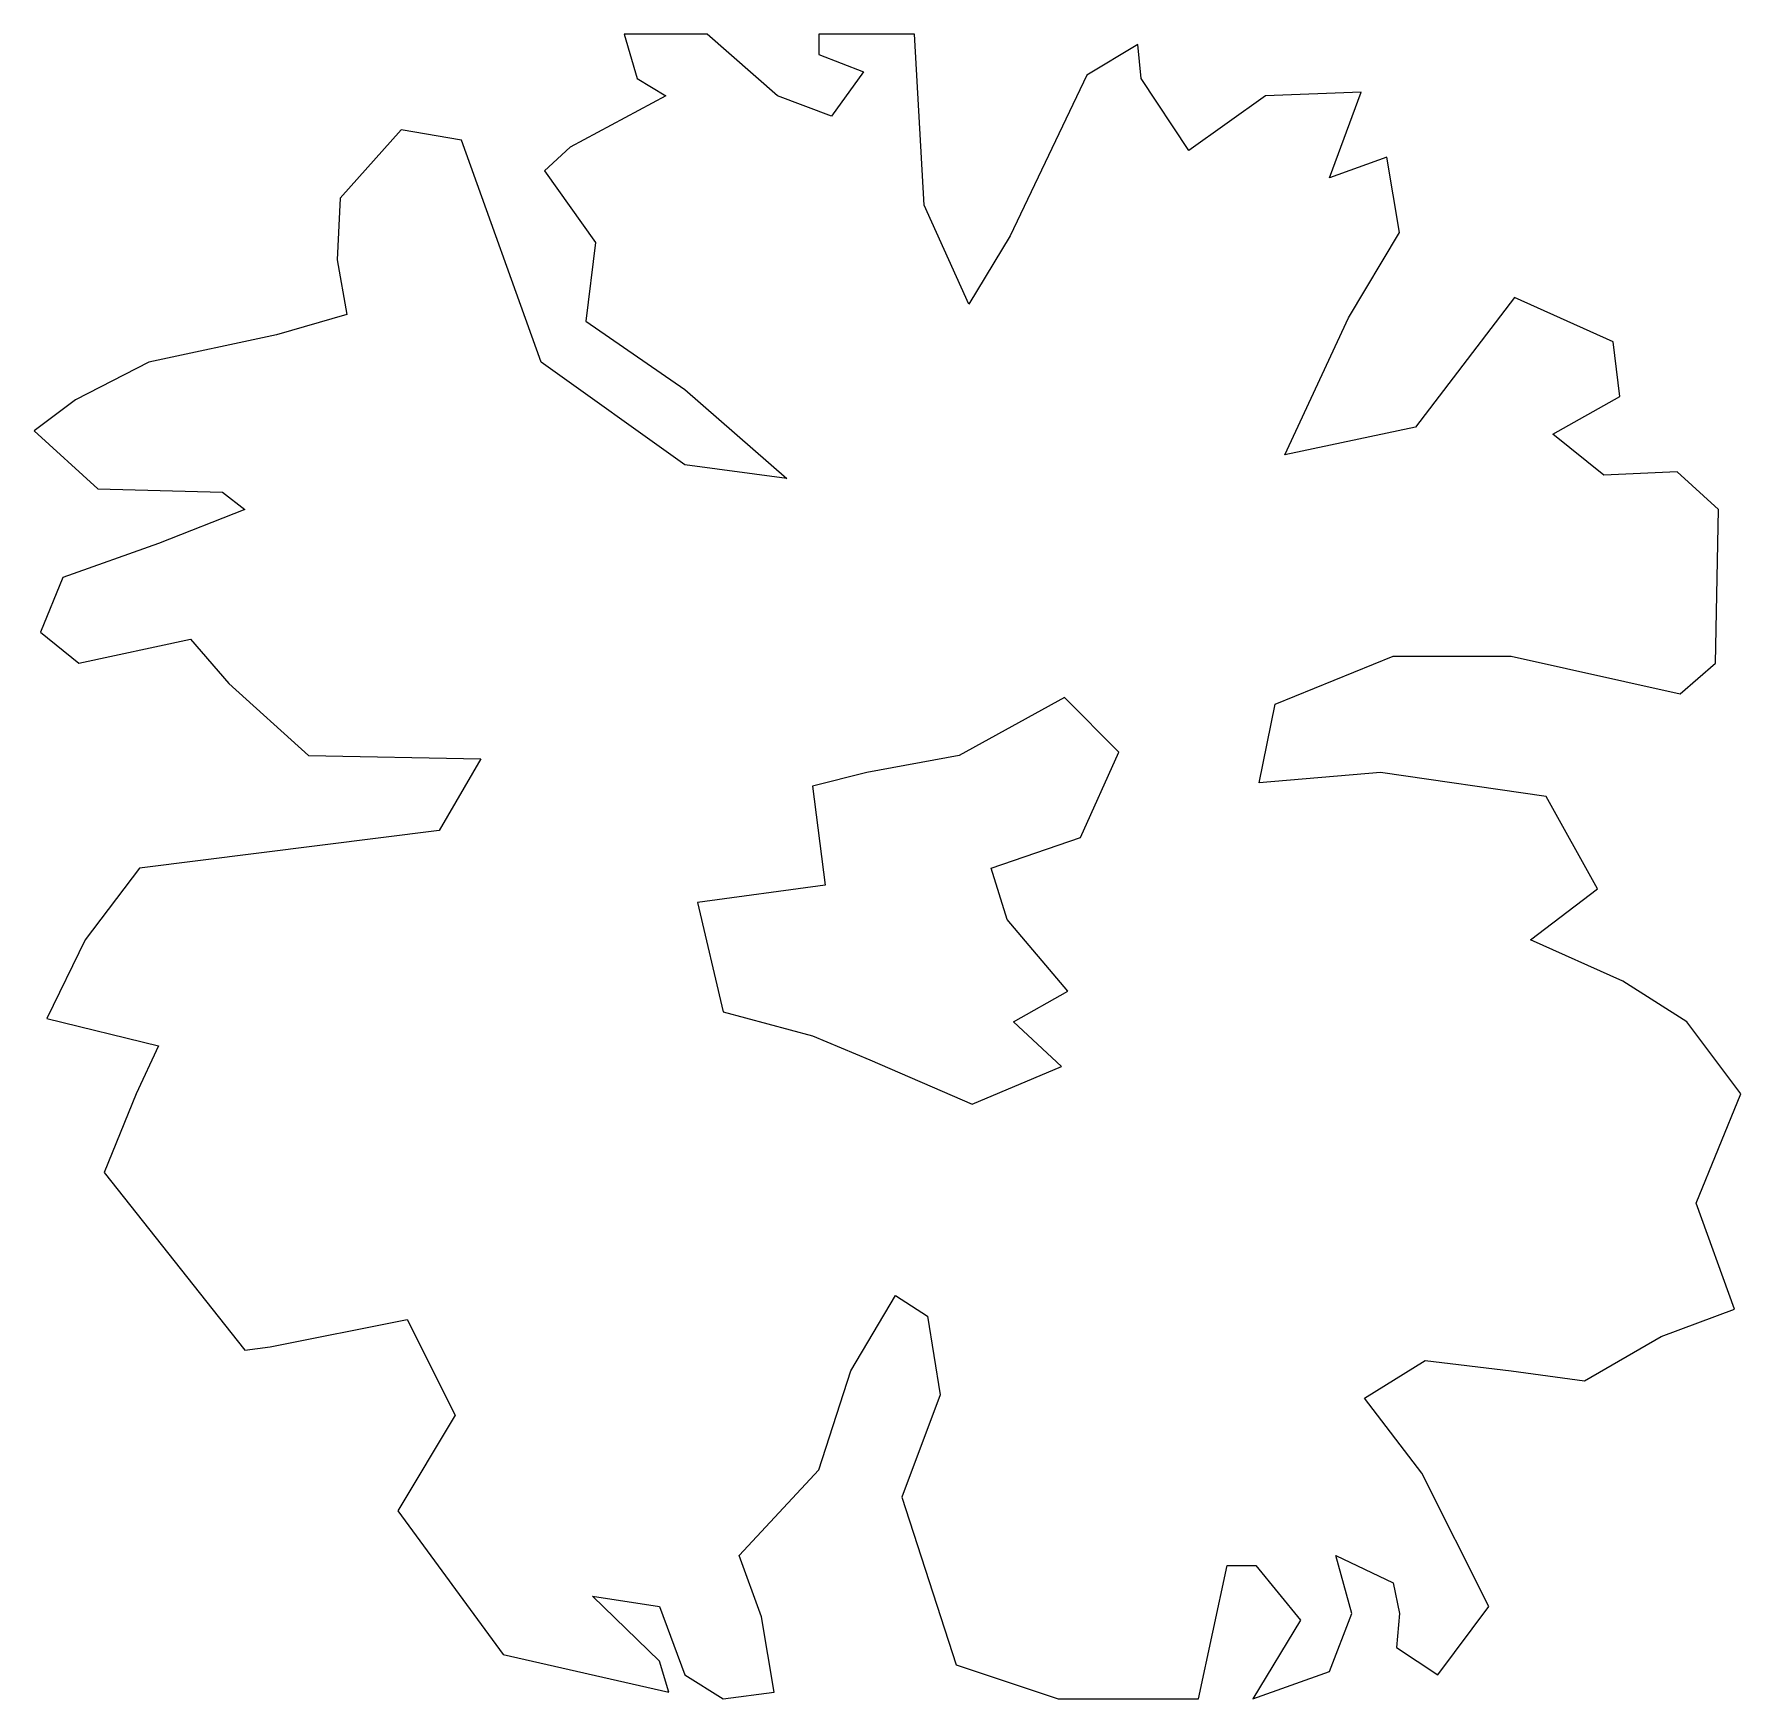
# Model space of a CAD drawing. Extents: x 373.39 to 374.62, y 85.35 to 86.55.
import ezdxf

# ---------------------------------------------------------------- set-up
doc = ezdxf.new("R2010")
doc.units = 0
doc.header["$LTSCALE"] = 0.5
doc.layers.get('0').update_dxf_attribs({"linetype": 'CONTINUOUS'})

msp = doc.modelspace()

# ---------------------------------------------------------------- linework, layer by layer
for p, q in [((373.8796, 86.5464), (373.8198, 86.5464)), ((373.8198, 86.5464), (373.8291, 86.5143)), ((373.9303, 86.502), (373.8796, 86.5464)), ((373.9601, 86.5464), (373.9601, 86.5316)), ((374.0291, 86.5464), (373.9601, 86.5464)), ((374.036, 86.4231), (374.0291, 86.5464)), ((373.9601, 86.5316), (373.9923, 86.5192)), ((374.1901, 86.539), (374.1533, 86.5168)), ((374.1924, 86.5143), (374.1901, 86.539)), ((373.9923, 86.5192), (373.9693, 86.4872)), ((373.8291, 86.5143), (373.8498, 86.502)), ((374.1533, 86.5168), (374.0981, 86.401)), ((374.2269, 86.4626), (374.1924, 86.5143)), ((373.8498, 86.502), (373.7808, 86.465)), ((373.9693, 86.4872), (373.9303, 86.502)), ((374.2821, 86.502), (374.2269, 86.4626)), ((374.3511, 86.5045), (374.2821, 86.502)), ((374.3281, 86.4429), (374.3511, 86.5045)), ((373.6589, 86.4774), (373.6151, 86.4281)), ((373.7026, 86.47), (373.6589, 86.4774)), ((373.76, 86.3098), (373.7026, 86.47)), ((373.7808, 86.465), (373.7624, 86.4478)), ((374.3695, 86.4576), (374.3281, 86.4429)), ((374.3787, 86.4034), (374.3695, 86.4576)), ((373.7624, 86.4478), (373.7991, 86.3961)), ((373.6151, 86.4281), (373.6129, 86.3837)), ((374.0682, 86.3517), (374.036, 86.4231)), ((373.7991, 86.3961), (373.7922, 86.3394)), ((374.0981, 86.401), (374.0682, 86.3517)), ((374.3419, 86.3418), (374.3787, 86.4034)), ((373.6129, 86.3837), (373.6198, 86.3443)), ((374.4615, 86.3566), (374.3902, 86.263)), ((374.5328, 86.3246), (374.4615, 86.3566)), ((373.6198, 86.3443), (373.5692, 86.3295)), ((373.7922, 86.3394), (373.8635, 86.2901)), ((374.2959, 86.2432), (374.3419, 86.3418)), ((373.5692, 86.3295), (373.4772, 86.3098)), ((374.5374, 86.2852), (374.5328, 86.3246)), ((373.4772, 86.3098), (373.4243, 86.2827)), ((373.8635, 86.2359), (373.76, 86.3098)), ((373.8635, 86.2901), (373.9371, 86.226)), ((374.4891, 86.2581), (374.5374, 86.2852)), ((373.4243, 86.2827), (373.3944, 86.2605)), ((373.3944, 86.2605), (373.4404, 86.2186)), ((374.3902, 86.263), (374.2959, 86.2432)), ((374.5259, 86.2285), (374.4891, 86.2581)), ((373.9371, 86.226), (373.8635, 86.2359)), ((374.5788, 86.2309), (374.5259, 86.2285)), ((374.6087, 86.2038), (374.5788, 86.2309)), ((373.4404, 86.2186), (373.5301, 86.2162)), ((373.5301, 86.2162), (373.5462, 86.2038)), ((373.5462, 86.2038), (373.4841, 86.1792)), ((374.6064, 86.0929), (374.6087, 86.2038)), ((373.4841, 86.1792), (373.4151, 86.1546)), ((373.4151, 86.1546), (373.399, 86.1152)), ((373.399, 86.1152), (373.4266, 86.0929)), ((373.4266, 86.0929), (373.5071, 86.1102)), ((373.5071, 86.1102), (373.5347, 86.0782)), ((374.289, 86.0634), (374.3741, 86.0979)), ((374.3741, 86.0979), (374.4592, 86.0979)), ((374.4592, 86.0979), (374.5811, 86.0708)), ((374.5811, 86.0708), (374.6064, 86.0929)), ((373.5347, 86.0782), (373.5922, 86.0264)), ((374.1372, 86.0683), (374.0613, 86.0264)), ((374.1763, 86.0289), (374.1372, 86.0683)), ((374.2775, 86.0067), (374.289, 86.0634)), ((373.5922, 86.0264), (373.7164, 86.0239)), ((374.0613, 86.0264), (373.9946, 86.0141)), ((374.1487, 85.9673), (374.1763, 86.0289)), ((373.7164, 86.0239), (373.6865, 85.9722)), ((373.9946, 86.0141), (373.9555, 86.0043)), ((374.3649, 86.0141), (374.2775, 86.0067)), ((374.4845, 85.9968), (374.3649, 86.0141)), ((373.9555, 86.0043), (373.9647, 85.9328)), ((374.5213, 85.9303), (374.4845, 85.9968)), ((373.6865, 85.9722), (373.4703, 85.9451)), ((374.0843, 85.9451), (374.1487, 85.9673)), ((373.4703, 85.9451), (373.4312, 85.8934)), ((374.0958, 85.9082), (374.0843, 85.9451)), ((373.9647, 85.9328), (373.8727, 85.9205)), ((374.473, 85.8934), (374.5213, 85.9303)), ((373.8727, 85.9205), (373.8911, 85.8416)), ((374.1395, 85.8564), (374.0958, 85.9082)), ((373.4312, 85.8934), (373.4036, 85.8367)), ((374.5397, 85.8638), (374.473, 85.8934)), ((374.1004, 85.8343), (374.1395, 85.8564)), ((374.5857, 85.8343), (374.5397, 85.8638)), ((373.8911, 85.8416), (373.9555, 85.8244)), ((373.4036, 85.8367), (373.4841, 85.817)), ((374.1349, 85.8022), (374.1004, 85.8343)), ((374.6248, 85.7825), (374.5857, 85.8343)), ((373.4841, 85.817), (373.468, 85.7825)), ((373.9555, 85.8244), (373.9969, 85.8071)), ((373.9969, 85.8071), (374.0705, 85.7751)), ((374.0705, 85.7751), (374.1349, 85.8022)), ((373.468, 85.7825), (373.445, 85.7258)), ((374.5926, 85.7036), (374.6248, 85.7825)), ((373.445, 85.7258), (373.5462, 85.5977)), ((374.6202, 85.6273), (374.5926, 85.7036)), ((373.9831, 85.5829), (374.0153, 85.6371)), ((374.0153, 85.6371), (374.0384, 85.6223)), ((374.0384, 85.6223), (374.0475, 85.5656)), ((374.5673, 85.6075), (374.6202, 85.6273)), ((373.5646, 85.6001), (373.6634, 85.6199)), ((373.6634, 85.6199), (373.698, 85.5509)), ((373.5462, 85.5977), (373.5646, 85.6001)), ((374.5121, 85.5755), (374.5673, 85.6075)), ((374.3534, 85.5632), (374.3971, 85.5903)), ((374.3971, 85.5903), (374.4592, 85.5829)), ((373.9601, 85.5114), (373.9831, 85.5829)), ((374.4592, 85.5829), (374.5121, 85.5755)), ((374.0475, 85.5656), (374.0199, 85.4917)), ((374.3948, 85.509), (374.3534, 85.5632)), ((373.698, 85.5509), (373.6566, 85.4819)), ((373.9026, 85.4498), (373.9601, 85.5114)), ((374.4431, 85.4129), (374.3948, 85.509)), ((374.0199, 85.4917), (374.059, 85.371)), ((373.6566, 85.4819), (373.7325, 85.3784)), ((373.9187, 85.4055), (373.9026, 85.4498)), ((374.3327, 85.4498), (374.3741, 85.4301)), ((374.3442, 85.408), (374.3327, 85.4498)), ((374.2338, 85.3464), (374.2545, 85.4425)), ((374.2545, 85.4425), (374.2752, 85.4425)), ((374.2752, 85.4425), (374.3074, 85.403)), ((374.3741, 85.4301), (374.3787, 85.408)), ((373.7969, 85.4203), (373.8452, 85.4129)), ((373.8452, 85.3735), (373.7969, 85.4203)), ((373.8452, 85.4129), (373.8635, 85.3636)), ((374.4063, 85.3636), (374.4431, 85.4129)), ((373.9279, 85.3513), (373.9187, 85.4055)), ((374.3074, 85.403), (374.2729, 85.3464)), ((374.3281, 85.366), (374.3442, 85.408)), ((374.3787, 85.408), (374.3764, 85.3833)), ((373.7325, 85.3784), (373.852, 85.3513)), ((374.3764, 85.3833), (374.4063, 85.3636)), ((373.852, 85.3513), (373.8452, 85.3735)), ((373.8635, 85.3636), (373.8911, 85.3464)), ((374.059, 85.371), (374.1326, 85.3464)), ((374.2729, 85.3464), (374.3281, 85.366)), ((373.8911, 85.3464), (373.9279, 85.3513)), ((374.1326, 85.3464), (374.2338, 85.3464))]:
    msp.add_line(p, q)

doc.saveas('drawing.dxf')
